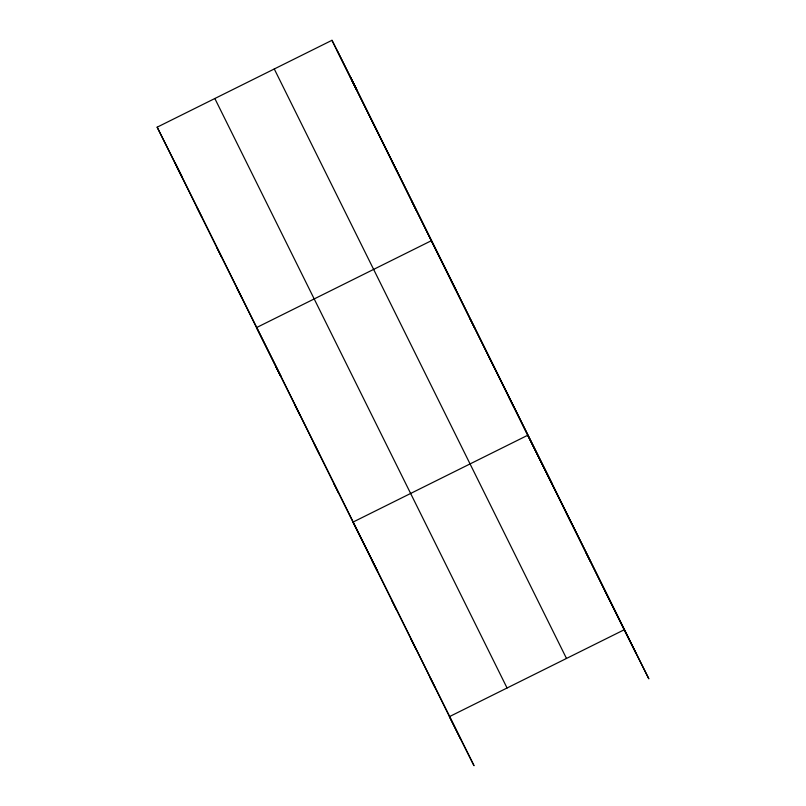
<?xml version="1.0" encoding="UTF-8"?>
<svg xmlns="http://www.w3.org/2000/svg" width="806" height="806" viewBox="0 0 806 806"><rect width="100%" height="100%" fill="white"/><g stroke="black" fill="none" stroke-linecap="round" stroke-linejoin="round"><path stroke-width="1.21" d="M460.861 739.515L157.15 127.187L331.971 40.3L356.635 89.335M350.147 76.439L648.85 678.813L624.187 629.778L449.365 716.665L474.029 765.7L175.325 163.326M351.839 80.388L356.846 90.343M371.707 120.467L376.714 130.421M391.585 160.555L396.592 170.509M411.453 200.634L416.46 210.588M455.984 289.757L431.321 240.722L256.499 327.609L281.163 376.644M450.614 279.622L455.622 289.576M469.898 318.531L474.905 328.485M489.182 357.441L494.189 367.395M508.475 396.34L513.472 406.295M552.422 484.285L527.759 435.25L352.937 522.137L377.601 571.172M547.042 474.15L552.05 484.104M566.336 513.059L571.333 523.013M585.619 551.959L590.627 561.913M604.903 590.869L609.91 600.823M157.15 127.187L181.813 176.222M177.018 167.275L182.025 177.229M196.886 207.354L201.893 217.308M216.764 247.442L221.761 257.396M236.632 287.53L241.639 297.485M275.793 366.518L280.79 376.473M295.077 405.418L300.084 415.372M314.36 444.328L319.367 454.282M333.644 483.227L338.651 493.181M372.221 561.047L377.228 570.991M391.504 599.946L396.512 609.9M410.798 638.856L415.805 648.81M430.082 677.755L435.089 687.709M336.979 50.254L635.682 652.628M331.971 40.3L624.187 629.778M274.272 68.973L566.497 658.452M214.839 98.513L507.065 687.992"/></g></svg>
